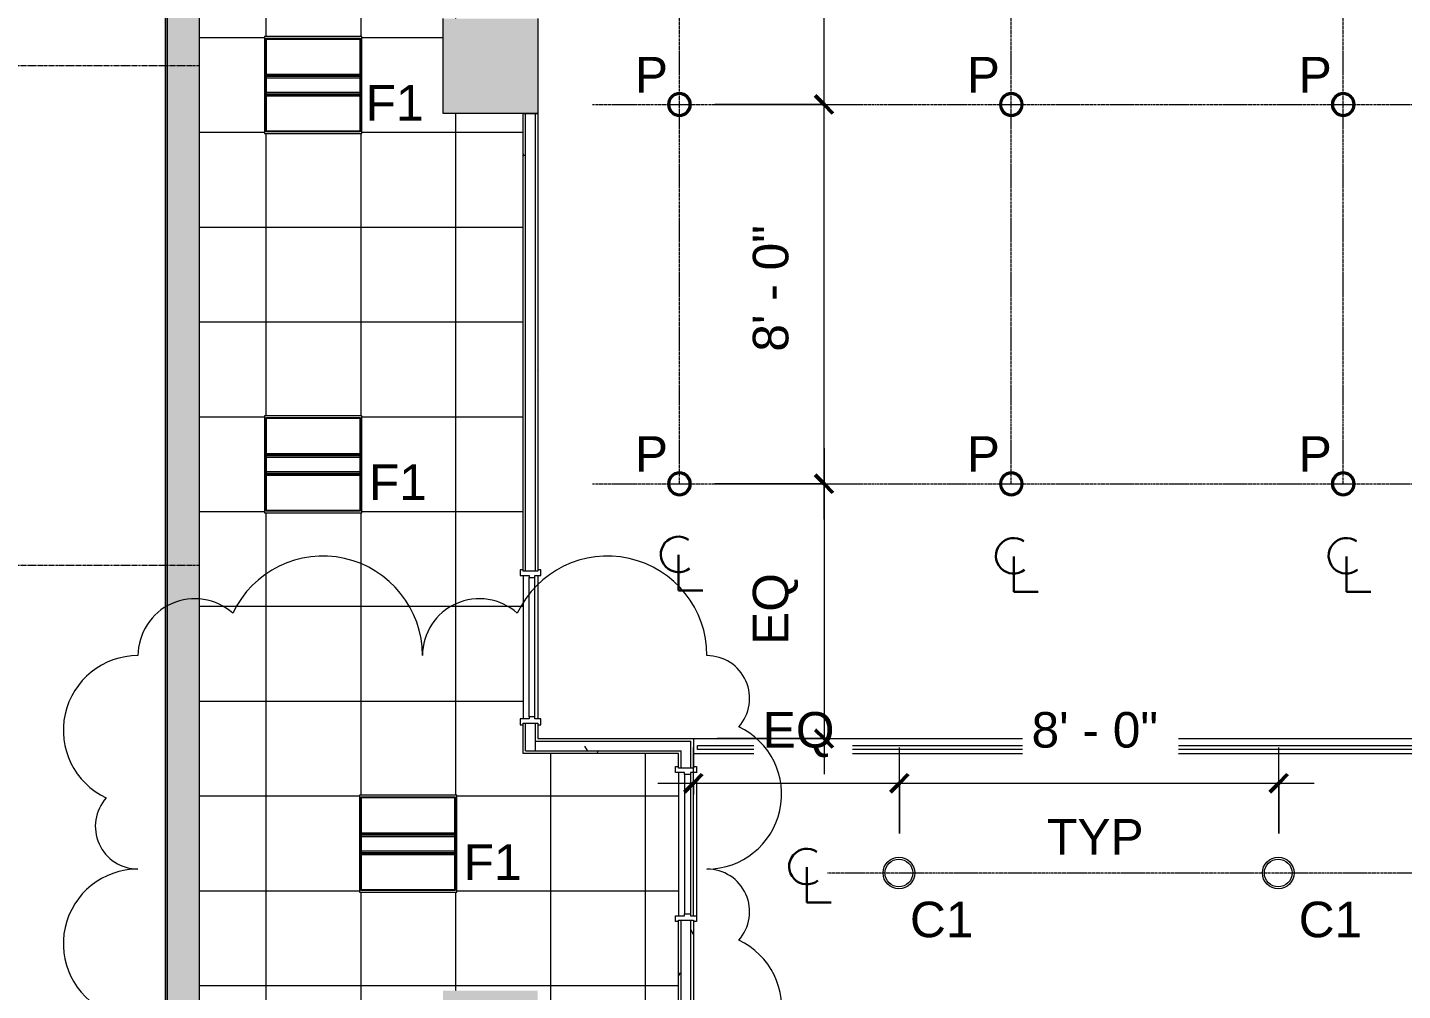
# Model space of a CAD drawing. Header units: inches. Extents: x -2332 to 1043, y -456 to 2193.
# Drawn here: x -1721.5 to -1373.5, y 1117.3 to 1361 of the extents above; entities that cross this region are included whole.
import ezdxf

# ---------------------------------------------------------------- set-up
doc = ezdxf.new("R2010")
doc.units = ezdxf.units.IN
doc.header["$MEASUREMENT"] = 0
for name, pattern in [('Center 1_4_', [0.53125, 0.25, -0.09375, 0.09375, -0.09375]), ('Grid Line 1_2_', [0.875, 0.5, -0.125, 0.125, -0.125]), ('IMPORT-PHANTOM4 _2_', [0])]:
    doc.linetypes.add(name, pattern=pattern)
for name, color, linetype, lineweight in [('5033_00_7th-9th Floors_Updated_dwg', 8, 'Continuous', 9), ('A-ANNO-DIMS', 211, 'Continuous', 9), ('A-ANNO-DIMS-96', 211, 'Continuous', 9), ('A-ANNO-NOTE', 131, 'Continuous', 9), ('A-Area', 7, 'IMPORT-PHANTOM4 _2_', 9), ('A-CLNG', 13, 'Continuous', 13), ('A-CLNG-PATT', 13, 'Continuous', 13), ('A-COLS', 52, 'Continuous', 13), ('A-DETL-CNTR', 5, 'Center 1_4_', 9), ('A-DOOR', 31, 'Continuous', 13), ('A-GLAZ-CURT', 52, 'Continuous', 13), ('A-WALL', 113, 'Continuous', 13), ('A-WALL-PATT', 111, 'Continuous', 13), ('E-LITE-EQPM', 33, 'Continuous', 9), ('E-LITE-EQPM-IDEN', 33, 'Continuous', 9), ('G-ANNO-REVC', 71, 'Continuous', 9), ('I-WALL', 2, 'Continuous', 13), ('S-GRID', 1, 'Continuous', 9)]:
    doc.layers.add(name, color=color, linetype=linetype, lineweight=lineweight)
doc.styles.add('Arial', font='arial.ttf', dxfattribs={"height": 9})
doc.styles.add('Swis721 Lt BT_2', font='swissl.ttf', dxfattribs={"height": 9})
doc.dimstyles.new('OTJ_-_3_32__Linear__1_16__Tolerance', dxfattribs={"dimscale": 12, "dimtxt": 9.497835, "dimasz": 0.375, "dimexe": 0.75, "dimexo": 0.5, "dimgap": 0.5, "dimtad": 1, "dimdec": 4, "dimrnd": 0.0625, "dimzin": 3, "dimdsep": 46, "dimlunit": 4, "dimtxsty": 'Swis721 Lt BT_2', "dimblk1": 'OBLIQUE', "dimblk2": 'OBLIQUE', "dimsah": 1, "dimcen": 0.09, "dimdle": 0.75, "dimazin": 0, "dimtfac": 1, "dimtdec": 4, "dimtix": 1, "dimtmove": 0, "dimatfit": 3, "dimfxl": 1, "dimtvp": 1, "dimtfill": 1, "dimfrac": 2, "dimtolj": 1, "dimtzin": 0, "dimarcsym": 2})
doc.dimstyles.new('OTJ_-_3_32__Linear__1_2__Tolerance_1', dxfattribs={"dimscale": 12, "dimtxt": 9.497835, "dimasz": 0.375, "dimexe": 0.75, "dimexo": 0.5, "dimgap": 0.5, "dimtad": 1, "dimdec": 1, "dimrnd": 0.5, "dimzin": 3, "dimdsep": 46, "dimlunit": 4, "dimtxsty": 'Swis721 Lt BT_2', "dimblk1": 'OBLIQUE', "dimblk2": 'OBLIQUE', "dimsah": 1, "dimcen": 0.09, "dimdle": 0.75, "dimazin": 0, "dimtfac": 1, "dimtdec": 4, "dimtix": 1, "dimtmove": 0, "dimatfit": 3, "dimfxl": 1, "dimtvp": 1, "dimtfill": 1, "dimfrac": 2, "dimtolj": 1, "dimtzin": 0, "dimarcsym": 2})
pattern_1 = [(0, (0, 0), (30.72, 7.68), [1.267, -21.773, 1.267, -21.773, -122.88]), (0, (0, 0), (30.72, 7.68), [-46.08, 1.267, -44.813, 1.267, -21.773, -53.76]), (0, (0, 0), (30.72, 7.68), [-115.2, 1.267, -14.093, 1.267, -37.133]), (120, (11.52, 3.84), (-22.011075, 22.7643), [1.267, -21.773, 1.267, -21.773, -122.88]), (120, (11.52, 3.84), (-22.011075, 22.7643), [-46.08, 1.267, -44.813, 1.267, -21.773, -53.76]), (120, (11.52, 3.84), (-22.011075, 22.7643), [-115.2, 1.267, -14.093, 1.267, -37.133]), (240, (15.36, 19.2), (-8.708925, -30.4443), [1.267, -21.773, 1.267, -21.773, -122.88]), (240, (15.36, 19.2), (-8.708925, -30.4443), [-46.08, 1.267, -44.813, 1.267, -21.773, -53.76]), (240, (15.36, 19.2), (-8.708925, -30.4443), [-115.2, 1.267, -14.093, 1.267, -37.133])]

# ---------------------------------------------------------------- blocks, each defined once
blk = doc.blocks.new('5033_00_7th-9th Floors_Updated_dwg-8585573-7TH FLOOR REFLECTED CEILING PLAN')
at = {"layer": 'A-Area', "linetype": 'Continuous', "flags": 128}
blk.add_lwpolyline([(-1686.55, 1943.44), (-1686.55, 773.25)], close=True, dxfattribs=at)
blk = doc.blocks.new('Columns 1 - Columns 1-7118049-7TH FLOOR REFLECTED CEILING PLAN')
at = {"layer": 'A-COLS', "lineweight": 9}
h = blk.add_hatch(color=7, dxfattribs=at)
h.paths.add_polyline_path([(862, -405.11), (861.98, -372.97), (801.98, -351.58), (801.98, -383.71), (861.95, -405.09)], flags=0)
h.paths.add_polyline_path([(992.59, -377), (1004.95, -376.98), (1004.95, -365), (986.95, -365), (986.95, -377), (991.45, -377)], flags=0)
h.paths.add_polyline_path([(514, -281.76), (514, -249.63), (453.98, -228.24), (453.98, -260.37), (513.95, -281.74)], flags=0)
h.paths.add_polyline_path([(166, -158.41), (166, -126.28), (105.98, -104.89), (105.98, -137.02), (165.95, -158.39)], flags=0)
h.paths.add_polyline_path([(-182, -35.06), (-182, -2.93), (-242.02, 18.46), (-242.02, -13.67), (-182.05, -35.04)], flags=0)
h.paths.add_polyline_path([(-1982.09, 88.27), (-1922.03, 109.69), (-1922.03, 140.32), (-1982.09, 118.92), (-1982.06, 97), (-1976.88, 98.83), (-1974.21, 91.29), (-1982.09, 88.5), (-1982.09, 88.41)], flags=0)
h.paths.add_polyline_path([(-530, 88.28), (-530, 120.42), (-590.02, 141.81), (-590.02, 109.68), (-530.05, 88.3)], flags=0)
h.paths.add_polyline_path([(829.27, 109), (843.95, 109.02), (843.91, 133), (819.95, 133), (819.95, 109), (828.45, 109)], flags=0)
h.paths.add_polyline_path([(991.45, 115), (1004.95, 115.02), (1004.95, 127), (986.95, 127), (986.95, 115), (990.95, 115)], flags=0)
h.paths.add_polyline_path([(-1634.06, 211.7), (-1574.03, 233.05), (-1574.03, 264.36), (-1634.06, 242.96), (-1634.06, 211.72)], flags=0)
h.paths.add_polyline_path([(-878.47, 211.8), (-878.47, 243.93), (-938.5, 265.32), (-938.5, 233.19), (-878.52, 211.82)], flags=0)
h.paths.add_polyline_path([(483.3, 232), (495.95, 232), (495.95, 256), (472.03, 256), (472.03, 232), (482.96, 232)], flags=0)
h.paths.add_polyline_path([(-1286.05, 334.98), (-1268.05, 341.39), (-1268.05, 345.6), (-1256.05, 349.87), (-1244.05, 345.6), (-1244.05, 341.38), (-1226.05, 335.02), (-1226.06, 367), (-1256.05, 377.69), (-1286.05, 367), (-1286.05, 335.02)], flags=0)
h.paths.add_polyline_path([(-2021.16, 351.64), (-2013.01, 374.21), (-2035.58, 382.36), (-2043.73, 359.79), (-2023.91, 352.63)], flags=0)
h.paths.add_polyline_path([(-208.32, 478), (-200.03, 478), (-200.03, 502), (-219.79, 502), (-224.03, 490.27), (-224.03, 478), (-210.67, 478)], flags=0)
h.paths.add_polyline_path([(-224.03, 501.32), (-223.78, 502), (-224.03, 502)], flags=0)
h.paths.add_polyline_path([(-559.03, 601), (-548.03, 601), (-548.03, 625), (-569.15, 625), (-572.03, 617.05), (-572.03, 601)], flags=0)
h.paths.add_polyline_path([(472.2, 601), (496.2, 601), (496.2, 625), (472.2, 625)], flags=0)
h.paths.add_polyline_path([(831.97, 601.06), (843.95, 601.08), (843.91, 625.06), (819.95, 625.06), (819.95, 601.06), (831.95, 601.06)], flags=0)
h.paths.add_polyline_path([(993.74, 607.06), (1004.95, 607.08), (1004.95, 619.06), (986.95, 619.06), (986.95, 607.06), (991.45, 607.06)], flags=0)
h.paths.add_polyline_path([(-1887.92, 720.64), (-1879.77, 743.21), (-1902.34, 751.36), (-1910.49, 728.79), (-1893.62, 722.69)], flags=0)
h.paths.add_polyline_path([(-903.4, 724), (-896.03, 724), (-896.03, 748), (-920.67, 748), (-920.67, 724), (-910.74, 724)], flags=0)
h.paths.add_polyline_path([(-1610.23, 724), (-1592.03, 724), (-1592.03, 748), (-1616.03, 748), (-1616.03, 724), (-1612.44, 724)], flags=0)
h.paths.add_polyline_path([(-1843.5, 843.64), (-1835.35, 866.21), (-1857.93, 874.36), (-1866.08, 851.79), (-1845.52, 844.36)], flags=0)
h.paths.add_polyline_path([(490.72, 847), (496.2, 847), (496.2, 871), (472.2, 871), (472.2, 847), (477.69, 847)], flags=0)
h.paths.add_polyline_path([(-1612.44, 847), (-1574.05, 847.02), (-1574.06, 871), (-1616.19, 871), (-1616.19, 847)], flags=0)
h.paths.add_polyline_path([(-1243.86, 847.03), (-1243.86, 871), (-1268.03, 871), (-1268.03, 847.03)], flags=0)
h.paths.add_polyline_path([(841.98, 1093), (843.95, 1093.02), (843.91, 1117), (819.95, 1117), (819.95, 1093), (835.45, 1093)], flags=0)
h.paths.add_polyline_path([(495.42, 1093), (495.95, 1093), (495.95, 1117), (471.83, 1117), (471.83, 1093), (495.41, 1093)], flags=0)
h.paths.add_polyline_path([(-1616.3, 1093.21), (-1592.35, 1093.21), (-1592.35, 1117.25), (-1616.3, 1117.25), (-1616.3, 1095.67)], flags=0)
h.paths.add_polyline_path([(-1268.29, 1093.21), (-1244.3, 1093.21), (-1244.3, 1117.25), (-1268.29, 1117.25)], flags=0)
h.paths.add_polyline_path([(991.33, 1099), (1004.95, 1099.02), (1004.95, 1111), (986.95, 1111), (986.95, 1099), (991.2, 1099)], flags=0)
h.paths.add_polyline_path([(-1268.22, 1339.25), (-1244.3, 1339.25), (-1244.3, 1363.25), (-1268.3, 1363.25), (-1268.3, 1339.25)], flags=0)
h.paths.add_polyline_path([(-1616.3, 1339.25), (-1592.3, 1339.25), (-1592.3, 1363.25), (-1616.3, 1363.25), (-1616.3, 1341.67)], flags=0)
h.paths.add_polyline_path([(484, 1462.86), (495.95, 1462.86), (495.95, 1486.86), (471.95, 1486.86), (471.95, 1462.86), (483.85, 1462.86)], flags=0)
h.paths.add_polyline_path([(801.95, 1567), (861.95, 1588.4), (861.95, 1619.14), (850.07, 1619.14), (850, 1619.04), (849.95, 1619.16), (849.95, 1622.86), (801.95, 1605.75), (801.95, 1567.02)], flags=0)
h.paths.add_polyline_path([(-1607.55, 1585.02), (-1592.05, 1585.02), (-1592.05, 1609.02), (-1616.05, 1609.02), (-1616.05, 1585.02)], flags=0)
h.paths.add_polyline_path([(-1256.44, 1585.27), (-1244.3, 1585.27), (-1244.3, 1609.27), (-1268.3, 1609.27), (-1268.3, 1585.27), (-1256.86, 1585.27)], flags=0)
h.paths.add_polyline_path([(-1654.55, 1731.02), (-1654.55, 1776.02), (-1678.05, 1776.02), (-1678.05, 1772.52), (-1658.05, 1772.52), (-1658.05, 1734.52), (-1678.05, 1734.52), (-1678.05, 1731.02), (-1658.05, 1731.02)], flags=0)
h.paths.add_polyline_path([(122.95, 1827.02), (148.95, 1827.02), (148.95, 1853.02), (122.95, 1853.02), (122.95, 1829.42)], flags=0)
h.paths.add_polyline_path([(496.95, 1827.02), (496.95, 1853.02), (470.95, 1853.02), (470.95, 1827.02)], flags=0)
h.paths.add_polyline_path([(-921.05, 1827.02), (-895.05, 1827.02), (-895.05, 1853.02), (-921.05, 1853.02), (-921.05, 1829.42)], flags=0)
h.paths.add_polyline_path([(-572.04, 1827.02), (-547.04, 1827.02), (-547.04, 1853.02), (-573.04, 1853.02), (-573.04, 1827.02)], flags=0)
h.paths.add_polyline_path([(-199.03, 1827.04), (-199.03, 1853.03), (-225.05, 1853.03), (-225.05, 1827.04), (-200.04, 1827.04)], flags=0)
h.paths.add_polyline_path([(-1592.3, 1828.27), (-1592.3, 1852.27), (-1600.05, 1852.27), (-1600.05, 2104.82), (-1574.05, 2104.82), (-1574.05, 2138.82), (-1608.05, 2138.82), (-1608.05, 1852.27), (-1616.3, 1852.27), (-1616.3, 1828.27)], flags=0)
h.paths.add_polyline_path([(-1244.3, 1828.27), (-1244.3, 1852.27), (-1268.3, 1852.27), (-1268.3, 1828.27)], flags=0)
h.paths.add_polyline_path([(-1678.05, 1836.02), (-1620.8, 1836.02), (-1620.8, 1844.02), (-1678.05, 1844.02)], flags=0)
h.paths.add_polyline_path([(831.95, 2100.07), (861.95, 2100.07), (861.95, 2138.82), (801.95, 2138.82), (801.95, 2110.02), (831.95, 2110.02), (831.95, 2104.31)], flags=0)
h.paths.add_polyline_path([(-878.05, 2104.79), (-878.05, 2138.82), (-938.13, 2138.82), (-938.13, 2104.79)], flags=0)
h.paths.add_polyline_path([(-1286.03, 2104.81), (-1225.94, 2104.81), (-1225.94, 2138.82), (-1286.03, 2138.82)], flags=0)
h.paths.add_polyline_path([(454.05, 2104.82), (513.95, 2104.82), (513.95, 2138.82), (454.05, 2138.82)], flags=0)
h.paths.add_polyline_path([(-181.82, 2104.82), (-181.82, 2138.82), (-242.05, 2138.82), (-242.05, 2104.82)], flags=0)
h.paths.add_polyline_path([(-590.05, 2104.82), (-530.05, 2104.82), (-530.05, 2138.82), (-590.05, 2138.82)], flags=0)
h.paths.add_polyline_path([(165.96, 2104.82), (165.96, 2138.82), (105.95, 2138.82), (105.95, 2104.82)], flags=0)
at = {"layer": 'A-COLS', "color": 8, "lineweight": 20}
for p, q in [((-1616.3, 1339.25), (-1616.3, 1363.25)), ((-1592.3, 1363.25), (-1592.3, 1339.25)), ((-1592.3, 1339.25), (-1616.3, 1339.25))]:
    blk.add_line(p, q, dxfattribs=at)
blk = doc.blocks.new('Door - Single - Solid Door-9729381-7TH FLOOR REFLECTED CEILING PLAN')
at = {"layer": 'A-DOOR', "lineweight": 9}
for p, q in [((-14.13, 2.54), (-15.63, 2.54)), ((-15.63, 2.54), (-15.63, 1.79)), ((-14.13, 0.29), (-14.13, 2.54)), ((-13.63, 0.29), (-14.13, 0.29)), ((-13.63, 0.29), (21.62, 0.29)), ((-13.63, -1.21), (-13.63, 0.29)), ((21.62, 0.29), (21.62, -1.21)), ((22.12, 0.29), (21.62, 0.29)), ((22.12, 2.54), (22.12, 0.29)), ((23.62, 2.54), (22.12, 2.54)), ((23.62, 1.79), (23.62, 2.54)), ((-15.63, -1.96), (-15.63, -2.71)), ((-15.63, -2.71), (-14.13, -2.71)), ((-14.13, -1.21), (-13.63, -1.21)), ((-14.13, -2.71), (-14.13, -1.21)), ((-13.63, -1.21), (21.62, -1.21)), ((21.62, -1.21), (22.12, -1.21)), ((22.12, -1.21), (22.12, -2.71)), ((22.12, -2.71), (23.62, -2.71)), ((23.62, -2.71), (23.62, -1.96))]:
    blk.add_line(p, q, dxfattribs=at)
blk = doc.blocks.new('Door - Single - Solid Door-9658593-7TH FLOOR REFLECTED CEILING PLAN')
at = {"layer": 'A-DOOR', "lineweight": 9}
for p, q in [((-15.63, 1.96), (-15.63, 2.71)), ((-15.63, 2.71), (-14.13, 2.71)), ((-14.13, 2.71), (-14.01, 2.71)), ((-14.13, 2.71), (-14.13, 1.21)), ((-14.13, 1.21), (-13.63, 1.21)), ((-13.63, 1.21), (21.62, 1.21)), ((-13.63, 1.21), (-13.63, -0.29)), ((-12.63, 2.71), (22.12, 2.71)), ((21.62, -0.29), (21.62, 1.21)), ((21.62, 1.21), (22.12, 1.21)), ((22.12, 1.21), (22.12, 2.71)), ((22.12, 2.71), (23.62, 2.71)), ((23.62, 2.71), (23.62, 1.96)), ((-15.63, -2.54), (-15.63, -1.79)), ((-14.13, -2.54), (-15.63, -2.54)), ((-13.63, -0.29), (-14.13, -0.29)), ((-14.13, -0.29), (-14.13, -2.54)), ((-13.63, -0.29), (21.62, -0.29)), ((22.12, -0.29), (21.62, -0.29)), ((22.12, -2.54), (22.12, -0.29)), ((23.62, -2.54), (22.12, -2.54)), ((23.62, -1.79), (23.62, -2.54))]:
    blk.add_line(p, q, dxfattribs=at)
blk = doc.blocks.new('L-Recessed-Axis-Plano - Type F_2 X 2-4550865-7TH FLOOR REFLECTED CEILING PLAN')
at = {"layer": 'E-LITE-EQPM'}
for p, q in [((11.91, 11.87), (-11.91, 11.87)), ((-11.91, 11.87), (-11.91, -11.88)), ((-11.88, -11.56), (-11.88, 11.56)), ((-11.88, 11.56), (11.87, 11.56)), ((11.87, 11.56), (11.87, -11.56)), ((11.91, -11.88), (11.91, 11.87)), ((-11.88, 2.74), (11.87, 2.74)), ((11.87, 2.51), (-11.88, 2.51)), ((-11.88, 2.3), (11.87, 2.3)), ((-11.88, 2.2), (11.87, 2.2)), ((-11.88, 1.83), (11.87, 1.83)), ((-11.88, -1.83), (11.87, -1.83)), ((-11.88, -2.2), (11.87, -2.2)), ((-11.88, -2.3), (11.87, -2.3)), ((-11.88, -2.51), (11.87, -2.51)), ((-11.88, -2.74), (11.87, -2.74)), ((-11.91, -11.88), (11.91, -11.88)), ((11.87, -11.56), (-11.88, -11.56))]:
    blk.add_line(p, q, dxfattribs=at)
blk = doc.blocks.new('SURFACE MOUNTED_ROUND CAN_0001 - SURFACE MOUNTED_ROUND CAN_0001-9035553-7TH FLOOR REFLECTED CEILING PLAN')
at = {"layer": 'E-LITE-EQPM'}
for radius, start, end in [(3, 0, 180), (3, 180, 360), (2.75, 0, 180), (2.75, 180, 360), (2.5, 0, 180), (2.5, 180, 360)]:
    blk.add_arc((0, 0), radius, start, end, dxfattribs=at)
blk = doc.blocks.new('DOWN LIGHT - Type C_L-PENDANT_FOCAL POINT 3_5 CYLINDER-9613399-7TH FLOOR REFLECTED CEILING PLAN')
at = {"layer": 'E-LITE-EQPM'}
for radius in [4, 3.5]:
    blk.add_circle((-0.125, 0), radius, dxfattribs=at)
blk = doc.blocks.new('System Panel - Glazed-9672103-7TH FLOOR REFLECTED CEILING PLAN')
at = {"layer": 'A-GLAZ-CURT'}
for p, q in [((-112.24, -0.5), (-112.24, 0.5)), ((-112.24, 0.5), (112.24, 0.5)), ((112.24, 0.5), (112.24, -0.5)), ((112.24, -0.5), (-112.24, -0.5))]:
    blk.add_line(p, q, dxfattribs=at)
blk = doc.blocks.new('Centerline - Centerline-43150-7TH FLOOR REFLECTED CEILING PLAN')
at = {"layer": 'A-ANNO-NOTE', "lineweight": 30}
for p, q in [((0, 0.0259), (0, -0.0678)), ((0, -0.0678), (0.0642, -0.0678))]:
    blk.add_line(p, q, dxfattribs=at)
blk.add_arc((0, 0.0273), 0.0469, 55.7755, 308.0372, dxfattribs=at)
blk = doc.blocks.new('DIMBLOCK30-7TH FLOOR REFLECTED CEILING PLAN')
at = {"layer": 'A-ANNO-DIMS-96'}
for p, q in [((-1519.89, 1332.48), (-1519.89, 1446.48)), ((-1547.48, 1437.48), (-1510.89, 1437.48)), ((-1519.89, 1437.48), (-1547.48, 1437.48)), ((-1547.48, 1341.48), (-1510.89, 1341.48)), ((-1519.89, 1341.48), (-1547.48, 1341.48))]:
    blk.add_line(p, q, dxfattribs=at)
at = {"layer": 'A-ANNO-DIMS-96', "lineweight": 50}
for p, q in [((-1519.89, 1437.48), (-1522.14, 1439.73)), ((-1519.89, 1437.48), (-1517.64, 1435.23)), ((-1519.89, 1341.48), (-1522.14, 1343.73)), ((-1519.89, 1341.48), (-1517.64, 1339.23))]:
    blk.add_line(p, q, dxfattribs=at)
at = {"layer": 'A-ANNO-DIMS-96', "color": 0, "insert": (-1537.91, 1374.93), "char_height": 9, "width": 34.9159, "attachment_point": 1, "rotation": 90, "line_spacing_factor": 1.005062, "style": 'Swis721 Lt BT_2', "bg_fill": 3, "box_fill_scale": 1.25, "bg_fill_color": 256, "bg_fill_true_color": 13158600, "bg_fill_transparency": 0}
blk.add_mtext('8\' - 0"', dxfattribs=at)
blk = doc.blocks.new('_Oblique')
at = {"color": 0, "linetype": 'ByBlock', "lineweight": -2}
blk.add_line((-0.5, -0.5), (0.5, 0.5), dxfattribs=at)
blk = doc.blocks.new('DIMBLOCK31-7TH FLOOR REFLECTED CEILING PLAN')
at = {"layer": 'A-ANNO-DIMS-96'}
for p, q in [((-1519.89, 1236.48), (-1519.89, 1350.48)), ((-1547.48, 1341.48), (-1510.89, 1341.48)), ((-1519.89, 1341.48), (-1547.48, 1341.48)), ((-1547.48, 1245.48), (-1510.89, 1245.48)), ((-1519.89, 1245.48), (-1547.48, 1245.48))]:
    blk.add_line(p, q, dxfattribs=at)
at = {"layer": 'A-ANNO-DIMS-96', "lineweight": 50}
for p, q in [((-1519.89, 1341.48), (-1522.14, 1343.73)), ((-1519.89, 1341.48), (-1517.64, 1339.23)), ((-1519.89, 1245.48), (-1522.14, 1247.73)), ((-1519.89, 1245.48), (-1517.64, 1243.23))]:
    blk.add_line(p, q, dxfattribs=at)
at = {"layer": 'A-ANNO-DIMS-96', "color": 0, "insert": (-1537.91, 1278.93), "char_height": 9, "width": 34.9159, "attachment_point": 1, "rotation": 90, "line_spacing_factor": 1.005062, "style": 'Swis721 Lt BT_2', "bg_fill": 3, "box_fill_scale": 1.25, "bg_fill_color": 256, "bg_fill_true_color": 13158600, "bg_fill_transparency": 0}
blk.add_mtext('8\' - 0"', dxfattribs=at)
blk = doc.blocks.new('DIMBLOCK52-7TH FLOOR REFLECTED CEILING PLAN')
at = {"layer": 'A-ANNO-DIMS-96'}
for p, q in [((-1500.82, 1157), (-1500.82, 1178.72)), ((-1404.82, 1157), (-1404.82, 1178.72)), ((-1509.82, 1169.72), (-1395.82, 1169.72)), ((-1500.82, 1169.72), (-1500.82, 1157)), ((-1404.82, 1169.72), (-1404.82, 1157))]:
    blk.add_line(p, q, dxfattribs=at)
at = {"layer": 'A-ANNO-DIMS-96', "lineweight": 50}
for p, q in [((-1500.82, 1169.72), (-1503.07, 1167.47)), ((-1500.82, 1169.72), (-1498.57, 1171.97)), ((-1404.82, 1169.72), (-1407.07, 1167.47)), ((-1404.82, 1169.72), (-1402.57, 1171.97))]:
    blk.add_line(p, q, dxfattribs=at)
at = {"layer": 'A-ANNO-DIMS-96', "color": 0, "char_height": 9, "attachment_point": 1, "line_spacing_factor": 1.005062, "style": 'Swis721 Lt BT_2', "bg_fill": 3, "box_fill_scale": 1.25, "bg_fill_color": 256, "bg_fill_true_color": 13158600, "bg_fill_transparency": 0}
for s, insert, width in [('8\' - 0"', (-1467.37, 1187.73), 34.9159), ('TYP', (-1463.45, 1160.66), 25.5085)]:
    blk.add_mtext(s, dxfattribs=dict(at, insert=insert, width=width))
blk = doc.blocks.new('DIMBLOCK101-7TH FLOOR REFLECTED CEILING PLAN')
at = {"layer": 'A-ANNO-DIMS-96'}
for p, q in [((-1552.94, 1166.9), (-1552.94, 1178.72)), ((-1500.82, 1157), (-1500.82, 1178.72)), ((-1561.94, 1169.72), (-1491.82, 1169.72)), ((-1552.94, 1169.72), (-1552.94, 1166.9)), ((-1500.82, 1169.72), (-1500.82, 1157))]:
    blk.add_line(p, q, dxfattribs=at)
at = {"layer": 'A-ANNO-DIMS-96', "lineweight": 50}
for p, q in [((-1552.94, 1169.72), (-1555.19, 1167.47)), ((-1552.94, 1169.72), (-1550.69, 1171.97)), ((-1500.82, 1169.72), (-1503.07, 1167.47)), ((-1500.82, 1169.72), (-1498.57, 1171.97))]:
    blk.add_line(p, q, dxfattribs=at)
at = {"layer": 'A-ANNO-DIMS-96', "color": 0, "insert": (-1535.4, 1187.73), "char_height": 9, "width": 20.443, "attachment_point": 1, "line_spacing_factor": 1.005062, "style": 'Swis721 Lt BT_2', "bg_fill": 3, "box_fill_scale": 1.25, "bg_fill_color": 256, "bg_fill_true_color": 13158600, "bg_fill_transparency": 0}
blk.add_mtext('EQ', dxfattribs=at)
blk = doc.blocks.new('DIMBLOCK104-7TH FLOOR REFLECTED CEILING PLAN')
at = {"layer": 'A-ANNO-DIMS-96'}
for p, q in [((-1519.89, 1254.48), (-1519.89, 1172)), ((-1522.71, 1245.48), (-1510.89, 1245.48)), ((-1519.89, 1245.48), (-1522.71, 1245.48)), ((-1546.94, 1181), (-1510.89, 1181)), ((-1519.89, 1181), (-1546.94, 1181))]:
    blk.add_line(p, q, dxfattribs=at)
at = {"layer": 'A-ANNO-DIMS-96', "lineweight": 50}
for p, q in [((-1519.89, 1245.48), (-1522.14, 1247.73)), ((-1519.89, 1245.48), (-1517.64, 1243.23)), ((-1519.89, 1181), (-1522.14, 1183.25)), ((-1519.89, 1181), (-1517.64, 1178.75))]:
    blk.add_line(p, q, dxfattribs=at)
at = {"layer": 'A-ANNO-DIMS-96', "color": 0, "insert": (-1537.91, 1204.72), "char_height": 9, "width": 20.443, "attachment_point": 1, "rotation": 90, "line_spacing_factor": 1.005062, "style": 'Swis721 Lt BT_2', "bg_fill": 3, "box_fill_scale": 1.25, "bg_fill_color": 256, "bg_fill_true_color": 13158600, "bg_fill_transparency": 0}
blk.add_mtext('EQ', dxfattribs=at)
blk = doc.blocks.new('Family - ___-9782138-7TH FLOOR REFLECTED CEILING PLAN')
at = {"layer": 'G-ANNO-REVC'}
for centre, radius, start, end in [((-1646.71, 1202), 25.2, 0, 154.7912), ((-1574.71, 1202), 25.2, 0, 154.7912), ((-1679.11, 1202), 14.4, 48.1897, 180), ((-1607.11, 1202), 14.4, 48.1897, 180), ((-1693.51, 1183.1), 18.9, 90, 244.7912), ((-1549.51, 1191.2), 10.8, 318.1897, 90), ((-1549.51, 1166.9), 18.9, 270, 64.7912), ((-1693.51, 1158.8), 10.8, 138.1897, 270), ((-1693.51, 1129.1), 18.9, 90, 244.7912), ((-1549.51, 1137.2), 10.8, 318.1897, 90), ((-1549.51, 1112.9), 18.9, 270, 64.7912), ((-1693.51, 1104.8), 10.8, 138.1897, 270), ((-1668.31, 1094), 25.2, 180, 334.7912), ((-1635.91, 1094), 14.4, 228.1897, 0), ((-1596.31, 1094), 25.2, 180, 334.7912), ((-1563.91, 1094), 14.4, 228.1897, 0)]:
    blk.add_arc(centre, radius, start, end, dxfattribs=at)

msp = doc.modelspace()

# ---------------------------------------------------------------- hatches: boundary and pattern name
at = {"layer": 'A-CLNG-PATT'}
h = msp.add_hatch(dxfattribs=at)
h.set_pattern_fill('FP_24', color=256, style=0, pattern_type=2)
h.set_pattern_definition([(270, (-1637.046, 1430.467), (-24, -1e-15), []), (180, (-1637.046, 1430.467), (3e-15, 24), [])])
h.paths.add_polyline_path([(-1678.04786, 1096.95944), (-1616.29574, 1096.95944), (-1616.29574, 1117.24788), (-1592.34547, 1117.24788), (-1592.34547, 1096.95944), (-1556.69324, 1096.95944), (-1556.69324, 1134.68538), (-1557.44324, 1134.68538), (-1557.44324, 1136.18538), (-1556.69324, 1136.18538), (-1556.69324, 1172.43538), (-1557.44324, 1172.43538), (-1557.44324, 1173.93538), (-1556.69324, 1173.93538), (-1556.69324, 1177.24788), (-1596.045, 1177.24788), (-1596.045, 1184.49788), (-1596.795, 1184.49788), (-1596.795, 1185.99788), (-1596.045, 1185.99788), (-1596.045, 1222.24788), (-1596.795, 1222.24788), (-1596.795, 1223.74788), (-1596.045, 1223.74788), (-1596.045, 1339.24787), (-1616.29574, 1339.24787), (-1616.29574, 1363.24788), (-1596.045, 1363.24788), (-1596.045, 1497.68538), (-1678.04786, 1497.68538), (-1678.04786, 1169.28438)], flags=0)
h.paths.add_polyline_path([(-1612.8575, 1142.13699), (-1637.4825, 1142.13699), (-1637.4825, 1166.69949), (-1612.8575, 1166.69949)], flags=0)
h.paths.add_polyline_path([(-1661.4825, 1238.13699), (-1661.4825, 1262.69949), (-1636.8575, 1262.69949), (-1636.8575, 1238.13699), (-1637.4825, 1238.13699)], flags=0)
h.paths.add_polyline_path([(-1636.8575, 1334.13699), (-1661.4825, 1334.13699), (-1661.4825, 1358.69949), (-1636.8575, 1358.69949), (-1636.8575, 1334.31738)], flags=0)
h.paths.add_polyline_path([(-1636.8575, 1430.13699), (-1661.4825, 1430.13699), (-1661.4825, 1454.69949), (-1636.8575, 1454.69949)], flags=0)
at = {"layer": 'A-WALL-PATT', "lineweight": 9}
msp.add_hatch(color=7, dxfattribs=at).paths.add_polyline_path([(-1685.1505, 953.24788), (-1678.04786, 953.24788), (-1678.04786, 1836.24788), (-1686.04786, 1836.24788), (-1686.04574, 953.24788)], flags=0)
h = msp.add_hatch(dxfattribs=at)
h.set_pattern_fill('FP_1', color=256, style=0, pattern_type=2)
h.set_pattern_definition(pattern_1)
h.paths.add_polyline_path([(-1596.045, 1177.24788), (-1595.42, 1177.24788), (-1595.42, 1184.87288), (-1596.045, 1184.87288), (-1596.045, 1177.87288)], flags=0)
h.paths.add_polyline_path([(-1596.045, 1223.37288), (-1595.42, 1223.37288), (-1595.42, 1339.24787), (-1596.045, 1339.24787), (-1596.045, 1238.13699)], flags=0)
h = msp.add_hatch(dxfattribs=at)
h.set_pattern_fill('FP_1', color=256, style=0, pattern_type=2)
h.set_pattern_definition(pattern_1)
h.paths.add_polyline_path([(-1592.295, 1180.37288), (-1592.295, 1184.87288), (-1592.92, 1184.87288), (-1592.92, 1180.37288)], flags=0)
h.paths.add_polyline_path([(-1592.92, 1223.37288), (-1592.295, 1223.37288), (-1592.295, 1339.24787), (-1592.92, 1339.24787), (-1592.92, 1238.13699)], flags=0)
h = msp.add_hatch(dxfattribs=at)
h.set_pattern_fill('FP_1', color=256, style=0, pattern_type=2)
h.set_pattern_definition(pattern_1)
h.paths.add_polyline_path([(-1556.69324, 1177.87288), (-1556.06824, 1177.88385), (-1556.06824, 1180.37288), (-1592.92, 1180.37288), (-1592.92, 1177.87288), (-1580.91725, 1177.87288)], flags=0)
h = msp.add_hatch(dxfattribs=at)
h.set_pattern_fill('FP_1', color=256, style=0, pattern_type=2)
h.set_pattern_definition(pattern_1)
h.paths.add_polyline_path([(-1556.06824, 732.38428), (-1553.56824, 733.26947), (-1553.56824, 1135.06038), (-1556.06824, 1135.06038), (-1556.06824, 732.78585)], flags=0)
h.paths.add_polyline_path([(-1556.06824, 1173.56038), (-1553.56824, 1173.56038), (-1553.56824, 1180.37288), (-1556.06824, 1180.3619), (-1556.06824, 1177.24788)], flags=0)
h = msp.add_hatch(dxfattribs=at)
h.set_pattern_fill('FP_1', color=256, style=0, pattern_type=2)
h.set_pattern_definition(pattern_1)
h.paths.add_polyline_path([(-1553.56824, 732.60645), (-1552.94324, 732.82774), (-1552.94324, 1135.06038), (-1553.56824, 1135.06038), (-1553.56824, 732.81937)], flags=0)
h.paths.add_polyline_path([(-1553.56824, 1173.56038), (-1552.94324, 1173.56038), (-1552.94324, 1180.99788), (-1553.56824, 1180.99788), (-1553.56824, 1177.24788)], flags=0)
h = msp.add_hatch(dxfattribs=at)
h.set_pattern_fill('FP_1', color=256, style=0, pattern_type=2)
h.set_pattern_definition(pattern_1)
h.paths.add_polyline_path([(-1556.69324, 1177.24788), (-1556.69324, 1177.87288), (-1595.42, 1177.87288), (-1595.42, 1177.24788), (-1580.91725, 1177.24788)], flags=0)
h = msp.add_hatch(dxfattribs=at)
h.set_pattern_fill('FP_1', color=256, style=0, pattern_type=2)
h.set_pattern_definition(pattern_1)
h.paths.add_polyline_path([(-1556.69324, 734.81507), (-1556.06824, 735.03636), (-1556.06824, 847.62288), (-1556.69324, 847.62288), (-1556.69324, 735.03636)], flags=0)
h.paths.add_polyline_path([(-1556.06824, 850.12288), (-1556.06824, 867.87288), (-1556.69324, 867.87288), (-1556.69324, 850.12288)], flags=0)
h.paths.add_polyline_path([(-1556.69324, 870.37288), (-1556.06824, 870.37288), (-1556.10172, 945.87288), (-1556.69324, 945.87288), (-1556.69324, 870.99788)], flags=0)
h.paths.add_polyline_path([(-1556.06824, 948.37288), (-1556.06824, 1093.83444), (-1556.69324, 1093.83444), (-1556.69324, 948.37288)], flags=0)
h.paths.add_polyline_path([(-1556.06824, 1096.33444), (-1556.06824, 1135.06038), (-1556.69324, 1135.06038), (-1556.69324, 1096.33444)], flags=0)
h.paths.add_polyline_path([(-1556.06824, 1173.56038), (-1556.06824, 1177.87288), (-1556.69324, 1177.87288), (-1556.69324, 1173.56038)], flags=0)

# ---------------------------------------------------------------- linework, layer by layer
at = {"layer": 'A-CLNG'}
for p, q in [((-1636.8575, 1358.69949), (-1661.4825, 1358.69949)), ((-1661.4825, 1358.69949), (-1661.4825, 1334.13699)), ((-1636.8575, 1334.13699), (-1636.8575, 1358.69949)), ((-1661.4825, 1334.13699), (-1636.8575, 1334.13699)), ((-1636.8575, 1262.69949), (-1661.4825, 1262.69949)), ((-1661.4825, 1262.69949), (-1661.4825, 1238.13699)), ((-1636.8575, 1238.13699), (-1636.8575, 1262.69949)), ((-1661.4825, 1238.13699), (-1636.8575, 1238.13699)), ((-1596.045, 1222.24788), (-1596.045, 1185.99788)), ((-1592.295, 1222.24788), (-1592.295, 1185.99788)), ((-1552.94324, 1180.99788), (-1326.47162, 1180.99788)), ((-1552.94324, 1177.24788), (-1326.47162, 1177.24788)), ((-1556.69324, 1172.43538), (-1556.69324, 1136.18538)), ((-1552.94324, 1136.18538), (-1552.94324, 1172.43538)), ((-1612.8575, 1166.69949), (-1637.4825, 1166.69949)), ((-1637.4825, 1166.69949), (-1637.4825, 1142.13699)), ((-1612.8575, 1142.13699), (-1612.8575, 1166.69949)), ((-1637.4825, 1142.13699), (-1612.8575, 1142.13699))]:
    msp.add_line(p, q, dxfattribs=at)
at = {"layer": 'A-DETL-CNTR'}
for p, q in [((-1556.48324, 1245.48234), (-1556.48324, 1461.48234)), ((-1472.48324, 1245.48234), (-1472.48324, 1461.48234)), ((-1388.48324, 1245.48234), (-1388.48324, 1461.48234)), ((-1578.48324, 1341.48234), (-1289.48324, 1341.48234)), ((-1578.48324, 1245.48234), (-1289.48324, 1245.48234)), ((-1519.04772, 1146.99788), (-1091.04772, 1146.99788))]:
    msp.add_line(p, q, dxfattribs=at)
at = {"layer": 'A-WALL', "color": 8, "lineweight": 20}
for p, q in [((-1686.04786, 953.24788), (-1686.04786, 1836.24788)), ((-1678.04786, 1497.68538), (-1678.04786, 948.99788))]:
    msp.add_line(p, q, dxfattribs=at)
at = {"layer": 'A-WALL'}
for p, q in [((-1595.42, 1223.37288), (-1595.42, 1339.24787)), ((-1592.92, 1223.37288), (-1592.92, 1339.24787)), ((-1595.42, 1177.87288), (-1595.42, 1184.87288)), ((-1592.92, 1177.87288), (-1592.92, 1184.87288)), ((-1592.92, 1180.37288), (-1553.56824, 1180.37288)), ((-1553.56824, 1173.56038), (-1553.56824, 1180.37288)), ((-1595.42, 1177.87288), (-1556.06824, 1177.87288)), ((-1556.06824, 1173.56038), (-1556.06824, 1177.87288)), ((-1556.06824, 1096.33444), (-1556.06824, 1135.06038)), ((-1553.56824, 733.26947), (-1553.56824, 1135.06038))]:
    msp.add_line(p, q, dxfattribs=at)
at = {"layer": 'I-WALL'}
for p, q in [((-1596.045, 1223.37288), (-1596.045, 1339.24787)), ((-1596.045, 1339.24787), (-1592.295, 1339.24787)), ((-1592.295, 1339.24787), (-1592.295, 1223.37288)), ((-1592.295, 1223.37288), (-1596.045, 1223.37288)), ((-1596.045, 1177.24788), (-1596.045, 1184.87288)), ((-1596.045, 1184.87288), (-1592.295, 1184.87288)), ((-1592.295, 1184.87288), (-1592.295, 1180.99788)), ((-1592.295, 1180.99788), (-1552.94324, 1180.99788)), ((-1552.94324, 1180.99788), (-1552.94324, 1173.56038)), ((-1556.69324, 1177.24788), (-1596.045, 1177.24788)), ((-1556.69324, 1173.56038), (-1556.69324, 1177.24788)), ((-1552.94324, 1173.56038), (-1556.69324, 1173.56038)), ((-1556.69324, 1096.95944), (-1556.69324, 1135.06038)), ((-1556.69324, 1135.06038), (-1552.94324, 1135.06038)), ((-1552.94324, 1135.06038), (-1552.94324, 732.82774))]:
    msp.add_line(p, q, dxfattribs=at)
at = {"layer": 'S-GRID', "linetype": 'Grid Line 1_2_'}
for p, q in [((-1678.04574, 1351.24787), (-1729.05622, 1351.24787)), ((-1678.04574, 1224.85702), (-1729.05622, 1224.85702))]:
    msp.add_line(p, q, dxfattribs=at)

# ---------------------------------------------------------------- block references
at = {"layer": '5033_00_7th-9th Floors_Updated_dwg', "color": 7}
msp.add_blockref('5033_00_7th-9th Floors_Updated_dwg-8585573-7TH FLOOR REFLECTED CEILING PLAN', (0, 180.01878), dxfattribs=at)
at = {"layer": 'A-ANNO-NOTE', "xscale": 96, "yscale": 96, "zscale": 96}
for p in [(-1556.69324, 1225.00235), (-1471.88884, 1224.64552), (-1387.67568, 1224.64552), (-1524.2142, 1146.0097)]:
    msp.add_blockref('Centerline - Centerline-43150-7TH FLOOR REFLECTED CEILING PLAN', p, dxfattribs=at)
at = {"layer": 'A-COLS', "lineweight": 9}
msp.add_blockref('Columns 1 - Columns 1-7118049-7TH FLOOR REFLECTED CEILING PLAN', (0, 0), dxfattribs=at)
at = {"layer": 'A-DOOR'}
for name, p, rotation in [('Door - Single - Solid Door-9729381-7TH FLOOR REFLECTED CEILING PLAN', (-1594.25876, 1200.12875), 90), ('Door - Single - Solid Door-9658593-7TH FLOOR REFLECTED CEILING PLAN', (-1554.907, 1158.3045), 269.9999999999999)]:
    msp.add_blockref(name, p, dxfattribs=dict(at, rotation=rotation))
at = {"layer": 'A-GLAZ-CURT', "lineweight": 9}
msp.add_blockref('System Panel - Glazed-9672103-7TH FLOOR REFLECTED CEILING PLAN', (-1439.70743, 1178.74788), dxfattribs=at)
at = {"layer": 'E-LITE-EQPM', "extrusion": (0, 0, -1), "rotation": 180}
for p in [(1649.17, 1346.41824), (1649.17, 1250.41824), (1625.17, 1154.41824)]:
    msp.add_blockref('L-Recessed-Axis-Plano - Type F_2 X 2-4550865-7TH FLOOR REFLECTED CEILING PLAN', p, dxfattribs=at)
at = {"layer": 'E-LITE-EQPM'}
for name, p in [('SURFACE MOUNTED_ROUND CAN_0001 - SURFACE MOUNTED_ROUND CAN_0001-9035553-7TH FLOOR REFLECTED CEILING PLAN', (-1556.48324, 1341.48234)), ('SURFACE MOUNTED_ROUND CAN_0001 - SURFACE MOUNTED_ROUND CAN_0001-9035553-7TH FLOOR REFLECTED CEILING PLAN', (-1472.48324, 1341.48234)), ('SURFACE MOUNTED_ROUND CAN_0001 - SURFACE MOUNTED_ROUND CAN_0001-9035553-7TH FLOOR REFLECTED CEILING PLAN', (-1388.48324, 1341.48234)), ('SURFACE MOUNTED_ROUND CAN_0001 - SURFACE MOUNTED_ROUND CAN_0001-9035553-7TH FLOOR REFLECTED CEILING PLAN', (-1556.48324, 1245.48234)), ('SURFACE MOUNTED_ROUND CAN_0001 - SURFACE MOUNTED_ROUND CAN_0001-9035553-7TH FLOOR REFLECTED CEILING PLAN', (-1472.48324, 1245.48234)), ('SURFACE MOUNTED_ROUND CAN_0001 - SURFACE MOUNTED_ROUND CAN_0001-9035553-7TH FLOOR REFLECTED CEILING PLAN', (-1388.48324, 1245.48234)), ('DOWN LIGHT - Type C_L-PENDANT_FOCAL POINT 3_5 CYLINDER-9613399-7TH FLOOR REFLECTED CEILING PLAN', (-1500.81824, 1146.99788)), ('DOWN LIGHT - Type C_L-PENDANT_FOCAL POINT 3_5 CYLINDER-9613399-7TH FLOOR REFLECTED CEILING PLAN', (-1404.81824, 1146.99788))]:
    msp.add_blockref(name, p, dxfattribs=at)

# ---------------------------------------------------------------- texts
at = {"layer": 'E-LITE-EQPM-IDEN', "char_height": 9, "attachment_point": 1, "style": 'Arial'}
for s, insert, width in [('P', (-1567.7543, 1353.52334), 10.302), ('P', (-1483.7543, 1353.52334), 10.302), ('P', (-1399.7543, 1353.52334), 10.302), ('F1', (-1635.88449, 1346.40135), 17.877), ('P', (-1567.7543, 1257.52334), 10.302), ('P', (-1483.7543, 1257.52334), 10.302), ('P', (-1399.7543, 1257.52334), 10.302), ('F1', (-1635.07691, 1250.40135), 17.877), ('F1', (-1611.07691, 1154.2479), 17.877), ('C1', (-1498.14447, 1139.73452), 19.695), ('C1', (-1399.7543, 1139.73452), 19.695)]:
    msp.add_mtext(s, dxfattribs=dict(at, insert=insert, width=width))

# ---------------------------------------------------------------- next in the draw order: dimensions: what is measured, and where the dimension line sits
at = {"layer": 'A-ANNO-DIMS'}
dim = msp.add_linear_dim(base=(-1519.89092, 1437.48234), p1=(-1553.48324, 1341.48234), p2=(-1553.48324, 1437.48234), angle=90, dimstyle='OTJ_-_3_32__Linear__1_16__Tolerance', override={"dimpost": '<>', "dimfxl": 96}, dxfattribs=at)
dim.commit()
dim.dimension.update_dxf_attribs({"geometry": 'DIMBLOCK30-7TH FLOOR REFLECTED CEILING PLAN', "text_midpoint": (-1530.51618, 1389.48234)})
dim = msp.add_linear_dim(base=(-1404.81824, 1169.71819), p1=(-1500.81824, 1150.99788), p2=(-1404.81824, 1150.99788), text='<>\\XTYP', dimstyle='OTJ_-_3_32__Linear__1_2__Tolerance_1', override={"dimpost": '<>', "dimfxl": 96}, dxfattribs=at)
dim.commit()
dim.dimension.update_dxf_attribs({"geometry": 'DIMBLOCK52-7TH FLOOR REFLECTED CEILING PLAN', "text_midpoint": (-1452.81824, 1169.71819)})

# ---------------------------------------------------------------- next in the draw order: dimensions: what is measured, and where the dimension line sits
dim = msp.add_linear_dim(base=(-1519.89092, 1341.48234), p1=(-1553.48324, 1245.48234), p2=(-1553.48324, 1341.48234), angle=90, dimstyle='OTJ_-_3_32__Linear__1_16__Tolerance', override={"dimpost": '<>', "dimfxl": 96}, dxfattribs=at)
dim.commit()
dim.dimension.update_dxf_attribs({"geometry": 'DIMBLOCK31-7TH FLOOR REFLECTED CEILING PLAN', "text_midpoint": (-1530.51618, 1293.48234)})
dim = msp.add_linear_dim(base=(-1500.81824, 1169.71819), p1=(-1552.94324, 1172.90017), p2=(-1500.81824, 1150.99788), text='EQ', dimstyle='OTJ_-_3_32__Linear__1_2__Tolerance_1', override={"dimpost": '<>', "dimfxl": 56.539598}, dxfattribs=at)
dim.commit()
dim.dimension.update_dxf_attribs({"geometry": 'DIMBLOCK101-7TH FLOOR REFLECTED CEILING PLAN', "text_midpoint": (-1526.88074, 1180.66727)})

# ---------------------------------------------------------------- next in the draw order: dimensions: what is measured, and where the dimension line sits
dim = msp.add_linear_dim(base=(-1519.89092, 1180.99788), p1=(-1516.70894, 1245.48234), p2=(-1552.94324, 1180.99788), angle=90, text='EQ', dimstyle='OTJ_-_3_32__Linear__1_2__Tolerance_1', override={"dimpost": '<>', "dimfxl": 73.967364}, dxfattribs=at)
dim.commit()
dim.dimension.update_dxf_attribs({"geometry": 'DIMBLOCK104-7TH FLOOR REFLECTED CEILING PLAN', "text_midpoint": (-1530.84001, 1213.24011)})

# ---------------------------------------------------------------- next in the draw order: block references
at = {"layer": 'G-ANNO-REVC'}
msp.add_blockref('Family - ___-9782138-7TH FLOOR REFLECTED CEILING PLAN', (0, 0), dxfattribs=at)

doc.saveas('drawing.dxf')
